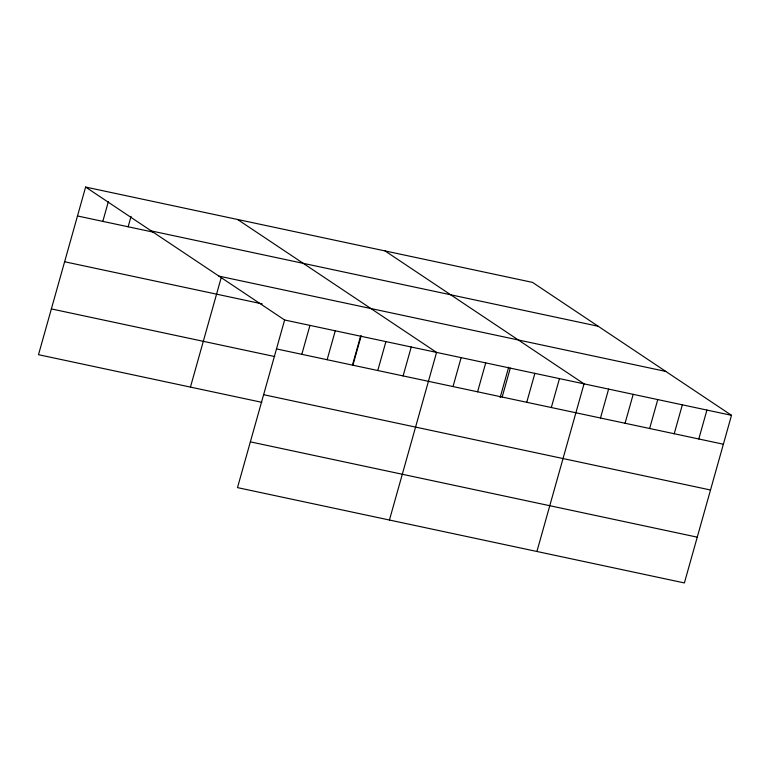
<?xml version="1.0" encoding="UTF-8"?>
<svg xmlns="http://www.w3.org/2000/svg" width="770" height="770" viewBox="0 0 770 770"><rect width="100%" height="100%" fill="white"/><g stroke="black" fill="none" stroke-linecap="round" stroke-linejoin="round"><path stroke-width="1.16" d="M85.614 187.062L284.621 319.993L237.497 487.622L684.386 582.938L731.5 415.309L532.503 282.378L85.614 187.062L38.5 354.691L261.839 402.325M102.814 221.375L108.339 201.721M128.138 226.784L131.064 216.37M190.44 387.098L221.385 276.998M301.811 354.315L309.944 325.402M327.135 359.715L335.268 330.802M352.458 365.115L360.591 336.201M352.987 364.913L361.197 335.72M377.781 370.514L385.914 341.601M403.105 375.914L411.238 347M389.437 520.029L436.561 352.4L237.555 219.469M453.01 386.559L461.134 357.646M477.583 391.805L485.716 362.891M500.144 397.493L508.662 367.175M502.165 397.041L510.298 368.127M526.747 402.286L534.871 373.373M551.32 407.532L559.453 378.619M536.911 551.484L584.026 383.855L385.029 250.924M600.485 418.014L608.608 389.1M625.057 423.259L633.19 394.336M649.639 428.495L657.763 399.582M674.212 433.741L682.345 404.828M698.794 438.987L706.918 410.064M151.286 230.933L598.165 326.239M77.491 215.975L153.461 232.184M218.95 276.132L665.829 371.438M64.622 261.752L262.204 303.89M284.621 319.993L731.5 415.309M276.488 348.916L723.376 444.223M51.369 308.914L274.697 356.548M263.629 394.692L710.508 489.999M250.365 441.855L697.245 537.162"/></g></svg>
